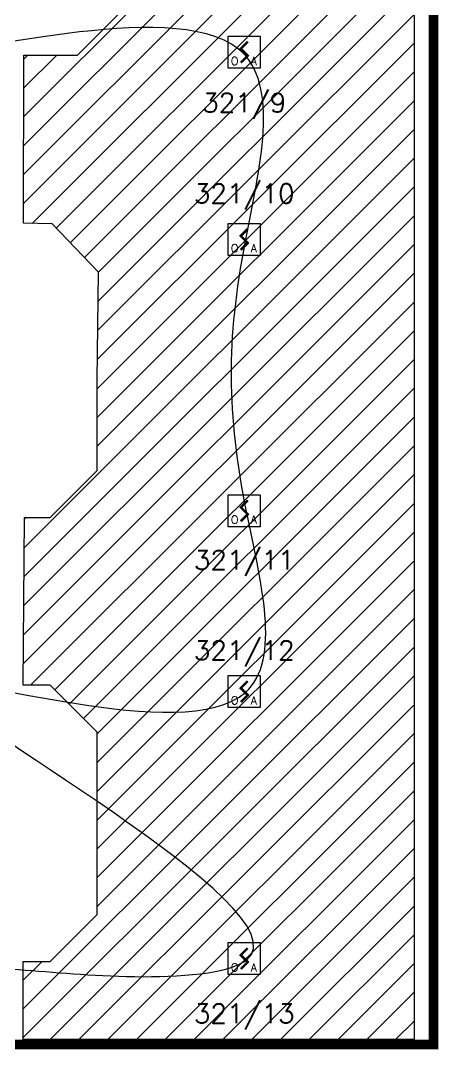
# Model space of a CAD drawing. Header units: millimetres. Extents: x 107 to 210, y 0 to 81.
# Drawn here: x 167.68 to 174.19, y 53.04 to 69.11 of the extents above; entities that cross this region are included whole.
import ezdxf
from ezdxf.enums import TextEntityAlignment as Align

# ---------------------------------------------------------------- set-up
doc = ezdxf.new("R2010")
doc.units = ezdxf.units.MM
for name, color, linetype in [('JCC-ADRESSAGE', 6, 'Continuous'), ('JCC-FILERIE SDI', 6, 'Continuous'), ('JCC-OPTIQUE_A', 1, 'Continuous'), ('JCC-ZONING ZDA-ZDM', 5, 'Continuous')]:
    doc.layers.add(name, color=color, linetype=linetype)
doc.styles.get("Standard").update_dxf_attribs({"font": 'romans.shx'})
doc.styles.add('TEXTE', font='romans.shx')

# ---------------------------------------------------------------- blocks, each defined once
blk = doc.blocks.new('optique_a')
at = {"layer": 'JCC-OPTIQUE_A', "color": 0}
blk.add_lwpolyline([(-2.500000000000004, 2.499999999999996), (2.499999999999996, 2.499999999999996), (2.499999999999996, -2.500000000000004), (-2.500000000000004, -2.500000000000004)], close=True, dxfattribs=at)
at = {"layer": 'JCC-OPTIQUE_A', "color": 0, "const_width": 0.3847028156401553}
blk.add_lwpolyline([(0.5440519393614025, 1.632155818084282), (-0.5440519393614309, 0.5440519393614258), (0.5440519393614238, -0.5440519393614325), (-0.5440519393614309, -1.632155818084268)], dxfattribs=at)
at = {"layer": 'JCC-ADRESSAGE', "style": 'TEXTE'}
blk.add_attdef('ADRESSE', text='', height=3, dxfattribs=at).set_placement((-3.552713678800501e-15, 4.999999999999996), align=Align.MIDDLE)
at = {"layer": 'JCC-OPTIQUE_A', "color": 0}
for s, p in [('O', (-1.500000000000004, -2.000000000000004)), ('A', (1.499999999999996, -2.000000000000004))]:
    blk.add_text(s, height=1.25, dxfattribs=at).set_placement(p, align=Align.CENTER)

msp = doc.modelspace()

# ---------------------------------------------------------------- hatches: boundary and pattern name
at = {"layer": 'JCC-ZONING ZDA-ZDM'}
h = msp.add_hatch(dxfattribs=at)
h.set_pattern_fill('ANSI31', color=256, scale=0.1, style=0)
h.set_pattern_definition([(45, (143.0897827529831, 5.6987882956156), (-0.2245064030267288, 0.2245064030267289), [])])
edge = h.paths.add_edge_path()
edge.add_line((167.7059452194315, 70.84881273383509), (167.7059452194315, 72.18225168631632))
edge.add_line((167.7059452194315, 72.18225168631632), (169.1559452194315, 72.18225936207797))
edge.add_line((169.1559452194315, 72.18225936207797), (169.2094631828606, 72.1822596453822))
edge.add_line((169.2094631828606, 72.1822596453822), (169.9377013561614, 72.90986866858128))
edge.add_line((169.9377013561614, 72.90986866858128), (169.9582038814783, 72.9310003439999))
edge.add_line((169.9582038814783, 72.9310003439999), (169.9582038814783, 74.29869672963277))
edge.add_line((169.9582038814783, 74.29869672963277), (173.8148307529831, 74.29869672963277))
edge.add_line((173.8148307529831, 74.29869672963277), (173.8148307529831, 53.1987962956156))
edge.add_line((173.8148307529831, 53.1987962956156), (167.7198147529831, 53.19879629561561))
edge.add_line((167.7198147529831, 53.19879629561561), (167.7198147529836, 54.41855672706968))
edge.add_line((167.7198147529836, 54.41855672706968), (168.1398147529831, 54.4185837270697))
edge.add_line((168.1398147529831, 54.4185837270697), (168.8698137529831, 55.14858272706971))
edge.add_line((168.8698137529831, 55.14858272706971), (168.8698137529831, 57.99899086416149))
edge.add_line((168.8698137529831, 57.99899086416149), (168.1398147529831, 58.72898986416149))
edge.add_line((168.1398147529831, 58.72898986416149), (167.7198147529831, 58.72898986416152))
edge.add_line((167.7198147529831, 58.72898986416152), (167.7398167529831, 61.3490952956156))
edge.add_line((167.7398167529831, 61.3490952956156), (168.1398147529831, 61.34935829561559))
edge.add_line((168.1398147529831, 61.34935829561559), (168.8698137529831, 62.07935729561559))
edge.add_line((168.8698137529831, 62.07935729561559), (168.8698137529831, 63.4990582956156))
edge.add_line((168.8698137529831, 63.4990582956156), (168.8903555683626, 65.17965057174263))
edge.add_line((168.8903555683626, 65.17965057174263), (168.1676529450335, 65.93424212561189))
edge.add_line((168.1676529450335, 65.93424212561189), (167.7213173239116, 65.94011071238708))
edge.add_line((167.7213173239116, 65.94011071238708), (167.7259482194315, 68.56668852633423))
edge.add_line((167.7259482194315, 68.56668852633423), (168.5637595098293, 68.56668852633415))
edge.add_line((168.5637595098293, 68.56668852633415), (169.3125004917513, 69.31542950825614))
edge.add_line((169.3125004917513, 69.31542950825614), (169.3125004917513, 70.74842529561555))
edge.add_line((169.3125004917513, 70.74842529561555), (169.312499025158, 70.84883736721198))
edge.add_line((169.312499025158, 70.84883736721198), (167.7136592456978, 70.84881390229476))

# ---------------------------------------------------------------- linework, layer by layer
at = {"layer": 'JCC-FILERIE SDI', "color": 4, "start_tangent": (0, -1), "end_tangent": (1, 0)}
msp.add_spline([(164.1604715658215, 66.43644815492937), (163.9837724723471, 64.6485151932985), (165.7507650369383, 61.53618734946573), (163.3427233285822, 58.81541735075024), (163.2985483514827, 56.18870103668682), (162.9451497570721, 53.98137629934607), (165.8165130819946, 54.20210881287758), (169.4609354501949, 54.18003556152443), (171.2058407299672, 54.44491457776225), (166.5012225785351, 58.70505109398449), (171.1837534451483, 58.61675808857188), (171.2058407299672, 61.42006061244772), (171.1840235923588, 65.6620566602007), (171.0735867608028, 68.6640182472677), (166.456303168625, 68.69282124549056), (171.1830086048759, 72.35698017416492), (169.5706278489403, 72.8205184525811), (163.4965907044272, 72.84259170393425), (159.8079933591274, 72.77637194987479), (156.5149665028546, 72.84480722734192), (156.4266165486555, 68.2094252391289), (152.5392328250626, 72.84480722734192), (152.7601068956365, 65.91380749637554), (152.8481720339983, 61.3118818218954), (152.7598224872611, 58.77345831425739), (156.1612835000686, 60.23029270457818), (157.0226924975454, 60.14199969916558), (156.8459929966091, 64.27382330367885), (158.7234228002182, 65.6202914372339), (157.2214792833004, 66.81224661232969), (157.4202656615936, 68.04834848911895), (160.2916289865161, 66.96675937180174), (160.9984261753374, 67.18749188533326)], degree=3, dxfattribs=at)
at = {"layer": 'JCC-ZONING ZDA-ZDM', "color": 31, "const_width": 0.15}
msp.add_lwpolyline([(161.9394517425409, 53.1987962956156), (161.9394517425409, 54.9687762956156), (157.5098017529831, 54.9687762956156), (157.5097967529831, 58.29152882233051), (155.2096070768997, 58.2915288223305), (155.2096070768997, 56.75450652582538), (150.3147727529831, 56.75450652582544), (150.3147727529831, 67.24880629561561), (151.339784752959, 67.24880132583034), (151.3397927529831, 68.9987952956156), (150.6397907529831, 68.9987952956156), (150.6397907529831, 76.1982772956156), (165.2397827529831, 76.1988032956156), (165.2398167529831, 73.7988092956156), (166.9898087529831, 73.7988092956156), (166.9898087529831, 74.5488092956156), (174.1198307529831, 74.5488092956156), (174.1198307529831, 53.1187422956156), (161.9394517425409, 53.11874229561553), (161.9394517425409, 53.1987962956156)], dxfattribs=at)
at = {"layer": 'JCC-ZONING ZDA-ZDM'}
msp.add_lwpolyline([(173.8148307529831, 74.29869672963277), (173.8148307529831, 53.1987962956156), (167.7198147529831, 53.19879629561561), (167.7198147529836, 54.41855672706968), (168.1398147529831, 54.4185837270697), (168.8698137529831, 55.14858272706971), (168.8698137529831, 57.99899086416149), (168.1398147529831, 58.72898986416149), (167.7198147529831, 58.72898986416152), (167.7398167529831, 61.3490952956156), (168.1398147529831, 61.34935829561559), (168.8698137529831, 62.07935729561559), (168.8698137529831, 63.4990582956156), (168.8698137529831, 63.4990582956156), (168.8698137529831, 63.4990582956156), (168.8903555683626, 65.17965057174263), (168.1676529450335, 65.93424212561189), (167.7213173239116, 65.94011071238708), (167.7259482194315, 68.56668852633423), (168.5637595098293, 68.56668852633415), (169.3125004917513, 69.31542950825614)], dxfattribs=at)

# ---------------------------------------------------------------- block references
at = {"layer": 'JCC-OPTIQUE_A', "lineweight": 0}
ref = msp.add_blockref('optique_a', (171.1663677906614, 68.61149846895512), dxfattribs=dict(at, xscale=0.1000000000000014, yscale=0.1000000000000014))
ref.add_attrib('ADRESSE', '321/9', dxfattribs={"layer": 'JCC-ADRESSAGE', "height": 0.3000000000000173, "style": 'TEXTE'}).set_placement((171.1663677906614, 67.80221113297566), align=Align.MIDDLE)
ref = msp.add_blockref('optique_a', (171.1663677906614, 65.68831869744623), dxfattribs=dict(at, xscale=0.1000000000000014, yscale=0.1000000000000014))
ref.add_attrib('ADRESSE', '321/10', dxfattribs={"layer": 'JCC-ADRESSAGE', "height": 0.3000000000000173, "style": 'TEXTE'}).set_placement((171.1663677906614, 66.38496034003825), align=Align.MIDDLE)
ref = msp.add_blockref('optique_a', (171.1663677906614, 61.4514774129298), dxfattribs=dict(at, xscale=0.1000000000000014, yscale=0.1000000000000014))
ref.add_attrib('ADRESSE', '321/11', dxfattribs={"layer": 'JCC-ADRESSAGE', "height": 0.3000000000000173, "style": 'TEXTE'}).set_placement((171.1663677906614, 60.66346562179058), align=Align.MIDDLE)
ref = msp.add_blockref('optique_a', (171.1663677906614, 58.6302759910371), dxfattribs=dict(at, xscale=0.1000000000000014, yscale=0.1000000000000014))
ref.add_attrib('ADRESSE', '321/12', dxfattribs={"layer": 'JCC-ADRESSAGE', "height": 0.3000000000000173, "style": 'TEXTE'}).set_placement((171.1663677906614, 59.25194858378973), align=Align.MIDDLE)
ref = msp.add_blockref('optique_a', (171.1663677906614, 54.46205544005173), dxfattribs=dict(at, xscale=0.1000000000000014, yscale=0.1000000000000014))
ref.add_attrib('ADRESSE', '321/13', dxfattribs={"layer": 'JCC-ADRESSAGE', "height": 0.3000000000000173, "style": 'TEXTE'}).set_placement((171.1663677906614, 53.58294480148157), align=Align.MIDDLE)

doc.saveas('drawing.dxf')
